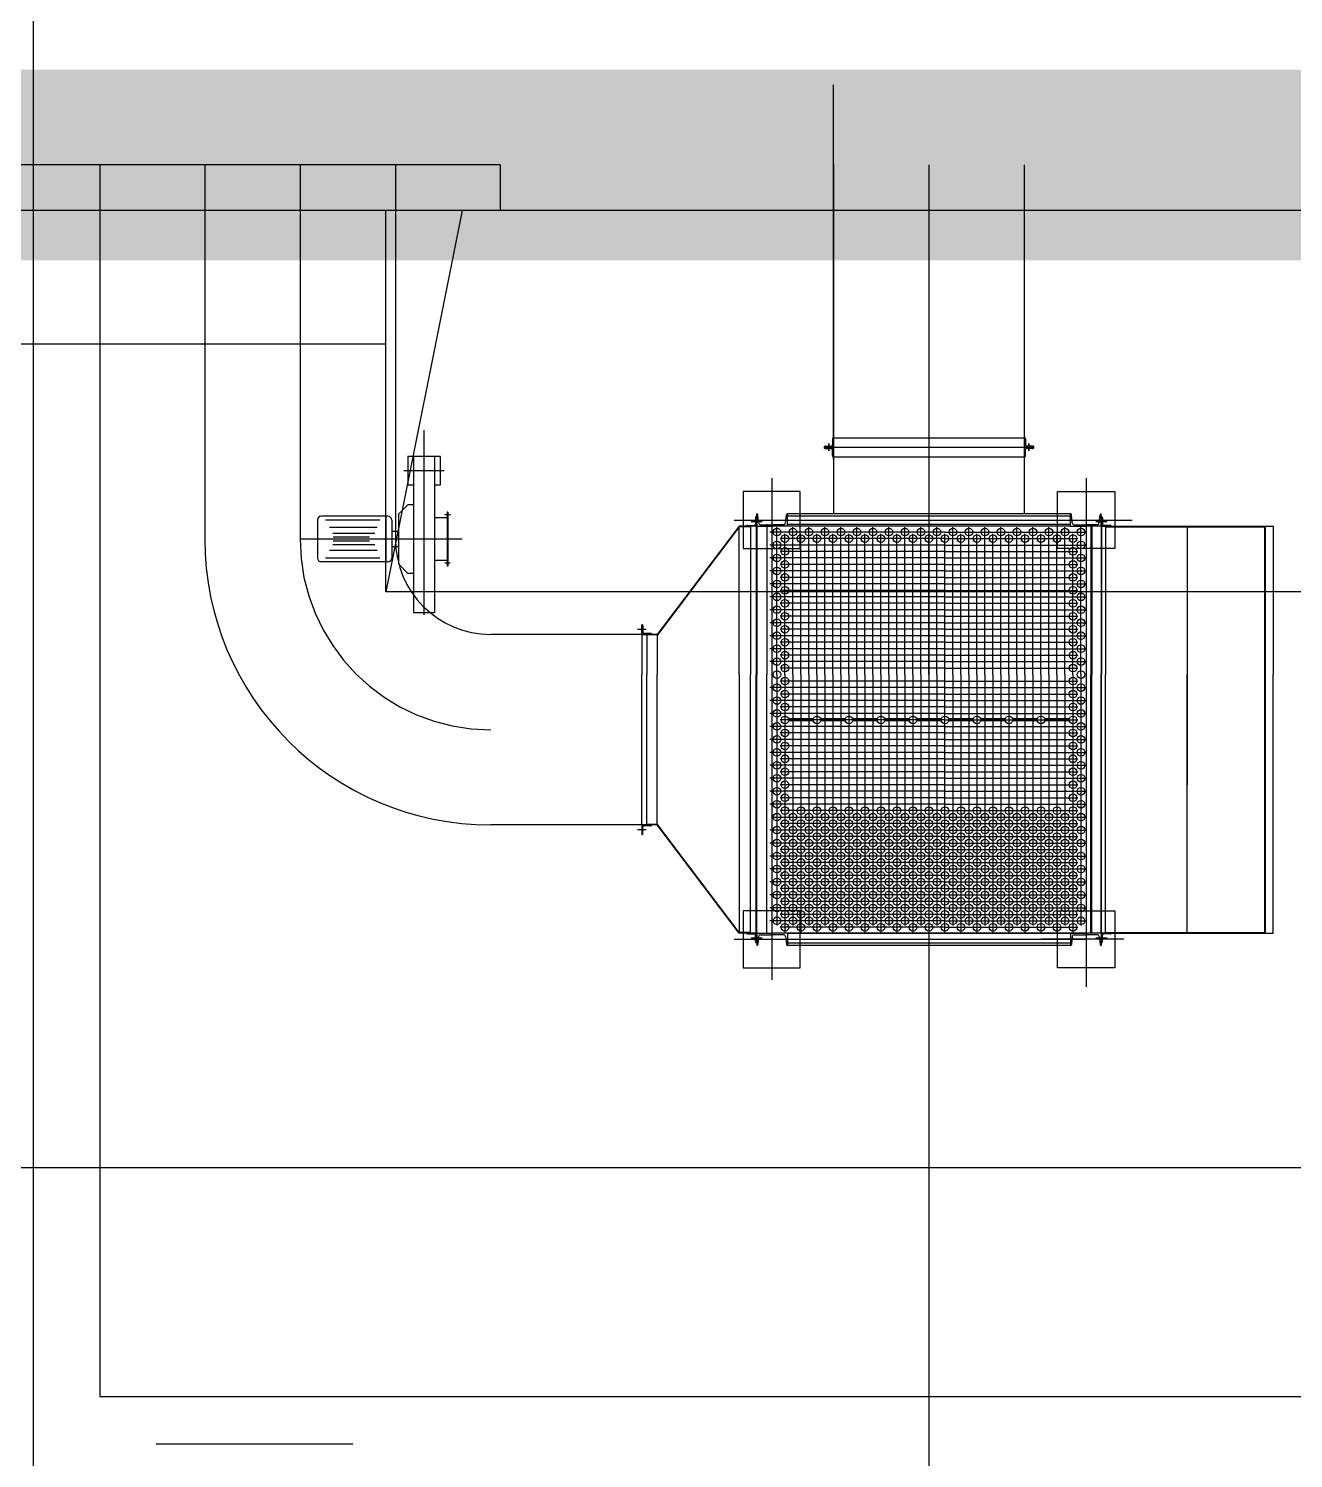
# Model space of a CAD drawing. Extents: x -170 to 1091, y -90 to 504.
# Drawn here: x 199.98 to 206.61, y 75.91 to 83.41 of the extents above; entities that cross this region are included whole.
import ezdxf

# ---------------------------------------------------------------- set-up
doc = ezdxf.new("R2010")
doc.units = 0
doc.header["$LTSCALE"] = 1000
for name, pattern in [('PF_CENTER', [400, 250, -50, 50, -50]), ('PF_DASHED', [150, 100, -50]), ('PF_DIVIDE', [250, 100, -50, 0, -50, 0, -50])]:
    doc.linetypes.add(name, pattern=pattern)
doc.layers.get('0').update_dxf_attribs({"linetype": 'CONTINUOUS'})
for name, color, linetype in [('01', 7, 'CONTINUOUS'), ('02', 1, 'CONTINUOUS'), ('04', 2, 'PF_DASHED'), ('05', 4, 'PF_CENTER'), ('07', 6, 'PF_DIVIDE'), ('TKX', 3, 'CONTINUOUS'), ('方格网', 6, 'CONTINUOUS')]:
    doc.layers.add(name, color=color, linetype=linetype)

msp = doc.modelspace()

# ---------------------------------------------------------------- linework, layer by layer
at = {"ltscale": 8}
for p, q in [((204.09264, 79.79135, 0), (203.96336, 79.79135, 0)), ((204.09264, 79.78135, 0), (203.96336, 79.78135, 0)), ((204.26064, 79.79135, 0), (204.13136, 79.79135, 0)), ((204.26064, 79.78135, 0), (204.13136, 79.78135, 0)), ((204.42864, 79.79135, 0), (204.29936, 79.79135, 0)), ((204.42864, 79.78135, 0), (204.29936, 79.78135, 0)), ((204.59664, 79.79135, 0), (204.46736, 79.79135, 0)), ((204.59664, 79.78135, 0), (204.46736, 79.78135, 0)), ((204.76464, 79.79135, 0), (204.63536, 79.79135, 0)), ((204.76464, 79.78135, 0), (204.63536, 79.78135, 0)), ((204.93264, 79.79135, 0), (204.80336, 79.79135, 0)), ((204.93264, 79.78135, 0), (204.80336, 79.78135, 0)), ((205.10064, 79.79135, 0), (204.97136, 79.79135, 0)), ((205.10064, 79.78135, 0), (204.97136, 79.78135, 0)), ((205.26864, 79.79135, 0), (205.13936, 79.79135, 0)), ((205.26864, 79.78135, 0), (205.13936, 79.78135, 0)), ((205.43664, 79.79135, 0), (205.30736, 79.79135, 0)), ((205.43664, 79.78135, 0), (205.30736, 79.78135, 0))]:
    msp.add_line(p, q, dxfattribs=at)
at = {"linetype": 'Continuous', "const_width": 1, "elevation": 0}
msp.add_lwpolyline([(165.7, 127.02385), (280.5, 127.02385), (280.5, 82.69885), (165.7, 82.69885)], close=True, dxfattribs=at)
at = {"layer": '01', "ltscale": 8}
for p, q in [((200.9, 82.69885, 0), (200.9, 80.73535, 0)), ((201.9, 82.69885, 0), (201.9, 80.73535, 0)), ((204.2, 82.69885, 0), (204.2, 80.86735, 0)), ((205.2, 82.69885, 0), (205.2, 80.86735, 0)), ((204.194, 81.26135, 0), (204.194, 81.22935, 0)), ((204.2, 81.26735, 0), (205.2023, 81.26735, 0)), ((205.206, 81.26135, 0), (205.206, 81.22935, 0)), ((204.2, 81.21735, 0), (204.15, 81.21735, 0)), ((204.2, 81.21735, 0), (204.15, 81.21735, 0)), ((204.15, 81.21735, 0), (205.25, 81.21735, 0)), ((204.156, 81.22335, 0), (204.188, 81.22335, 0)), ((204.156, 81.21135, 0), (204.188, 81.21135, 0)), ((204.194, 81.17335, 0), (204.194, 81.20535, 0)), ((205.2, 81.21735, 0), (205.25, 81.21735, 0)), ((205.2, 81.21735, 0), (205.25, 81.21735, 0)), ((205.206, 81.17335, 0), (205.206, 81.20535, 0)), ((205.244, 81.22335, 0), (205.212, 81.22335, 0)), ((205.244, 81.21135, 0), (205.212, 81.21135, 0)), ((201.9645, 81.16901, 0), (201.9645, 81.01769, 0)), ((202.1355, 81.16901, 0), (201.9645, 81.16901, 0)), ((201.9955, 81.16901, 0), (201.9955, 80.34816, 0)), ((202.1045, 81.16901, 0), (202.1045, 80.34816, 0)), ((202.1355, 81.16901, 0), (202.1355, 81.01769, 0)), ((204.2, 81.16735, 0), (205.2023, 81.16735, 0)), ((201.9955, 81.01769, 0), (201.9645, 81.01769, 0)), ((201.9955, 81.01769, 0), (201.9645, 81.01769, 0)), ((202.1355, 81.01769, 0), (202.1045, 81.01769, 0)), ((203.725, 80.98535, 0), (203.725, 80.68535, 0)), ((204.025, 80.98535, 0), (203.725, 80.98535, 0)), ((204.025, 80.68535, 0), (204.025, 80.98535, 0)), ((205.375, 80.98535, 0), (205.675, 80.98535, 0)), ((205.375, 80.68535, 0), (205.375, 80.98535, 0)), ((205.675, 80.98535, 0), (205.675, 80.68535, 0)), ((201.9155, 80.86535, 0), (201.9655, 80.91535, 0)), ((201.9955, 80.91535, 0), (201.9655, 80.91535, 0)), ((201.4905, 80.83535, 0), (201.4905, 80.63535, 0)), ((201.8605, 80.85535, 0), (201.5105, 80.85535, 0)), ((201.8505, 80.85535, 0), (201.8505, 80.61535, 0)), ((201.8805, 80.83535, 0), (201.8805, 80.63535, 0)), ((201.9155, 80.86535, 0), (201.9155, 80.60535, 0)), ((202.176, 80.84735, 0), (202.1045, 80.84735, 0)), ((202.176, 80.87735, 0), (202.172, 80.87735, 0)), ((202.172, 80.87735, 0), (202.172, 80.59335, 0)), ((202.176, 80.87735, 0), (202.176, 80.59335, 0)), ((203.749, 80.80735, 0), (203.7835, 80.80735, 0)), ((203.789, 80.84735, 0), (203.789, 80.81285, 0)), ((203.794, 80.80235, 0), (203.794, 80.85235, 0)), ((203.794, 80.81435, 0), (203.794, 80.02435, 0)), ((203.797, 80.80235, 0), (203.797, 80.86735, 0)), ((203.797, 80.81435, 0), (203.797, 80.02435, 0)), ((203.80625, 80.82007, 0), (203.80198, 80.86284, 0)), ((203.8162, 80.81106, 0), (203.877, 80.81106, 0)), ((203.85, 80.81435, 0), (203.85, 80.02435, 0)), ((203.9378, 80.81106, 0), (203.877, 80.81106, 0)), ((203.94775, 80.82007, 0), (203.95202, 80.86284, 0)), ((205.443, 80.86735, 0), (203.957, 80.86735, 0)), ((203.957, 80.80235, 0), (203.957, 80.86735, 0)), ((205.443, 80.85535, 0), (203.957, 80.85535, 0)), ((205.443, 80.81135, 0), (203.957, 80.81135, 0)), ((205.443, 80.80235, 0), (205.443, 80.86735, 0)), ((205.45225, 80.82007, 0), (205.44798, 80.86284, 0)), ((205.4622, 80.81106, 0), (205.523, 80.81106, 0)), ((205.5838, 80.81106, 0), (205.523, 80.81106, 0)), ((205.59375, 80.82007, 0), (205.59802, 80.86284, 0)), ((205.603, 80.80235, 0), (205.603, 80.86735, 0)), ((205.603, 80.81435, 0), (205.603, 80.02435, 0)), ((205.606, 80.80235, 0), (205.606, 80.85235, 0)), ((205.606, 80.81435, 0), (205.606, 80.02435, 0)), ((205.611, 80.84735, 0), (205.611, 80.81285, 0)), ((205.651, 80.80735, 0), (205.6165, 80.80735, 0)), ((201.9155, 80.77535, 0), (201.8805, 80.77535, 0)), ((203.704, 80.80235, 0), (203.274, 80.23535, 0)), ((203.70454, 80.79935, 0), (203.27468, 80.23235, 0)), ((203.744, 80.80235, 0), (203.704, 80.80235, 0)), ((203.70454, 80.02435, 0), (203.70454, 80.79935, 0)), ((203.764, 80.79935, 0), (203.70454, 80.79935, 0)), ((203.794, 80.80235, 0), (203.744, 80.80235, 0)), ((203.764, 80.80235, 0), (203.764, 80.02435, 0)), ((203.797, 80.80235, 0), (203.877, 80.80235, 0)), ((203.957, 80.80235, 0), (203.877, 80.80235, 0)), ((205.443, 80.80235, 0), (203.957, 80.80235, 0)), ((205.443, 80.80235, 0), (205.523, 80.80235, 0)), ((205.603, 80.80235, 0), (205.523, 80.80235, 0)), ((205.55, 80.80235, 0), (205.55, 80.02435, 0)), ((205.606, 80.80235, 0), (205.656, 80.80235, 0)), ((205.626, 80.80235, 0), (205.626, 80.02435, 0)), ((205.626, 80.79935, 0), (206.463, 80.79935, 0)), ((205.656, 80.80235, 0), (206.506, 80.80235, 0)), ((206.056, 80.79935, 0), (206.056, 79.44635, 0)), ((206.463, 78.66835, 0), (206.463, 80.80235, 0)), ((206.466, 78.66835, 0), (206.466, 80.80235, 0)), ((206.506, 80.80235, 0), (206.506, 80.02435, 0)), ((201.9155, 80.69535, 0), (201.8805, 80.69535, 0)), ((203.725, 80.68535, 0), (204.025, 80.68535, 0)), ((205.675, 80.68535, 0), (205.375, 80.68535, 0)), ((201.8605, 80.61535, 0), (201.5105, 80.61535, 0)), ((201.9155, 80.60535, 0), (201.9655, 80.55535, 0)), ((202.176, 80.62335, 0), (202.1045, 80.62335, 0)), ((202.176, 80.59335, 0), (202.172, 80.59335, 0)), ((201.9955, 80.55535, 0), (201.9655, 80.55535, 0)), ((202.1045, 80.34816, 0), (201.9955, 80.34816, 0)), ((203.194, 80.23535, 0), (203.194, 80.28535, 0)), ((203.199, 80.28035, 0), (203.199, 80.24585, 0)), ((203.274, 80.23535, 0), (202.39998, 80.23535, 0)), ((203.194, 80.23535, 0), (203.194, 80.02435, 0)), ((203.194, 80.23535, 0), (203.244, 80.23535, 0)), ((203.274, 80.23535, 0), (203.194, 80.23535, 0)), ((203.239, 80.24035, 0), (203.2045, 80.24035, 0)), ((203.219, 80.23535, 0), (203.219, 80.02435, 0)), ((203.27468, 80.23235, 0), (203.219, 80.23235, 0)), ((203.274, 80.23235, 0), (203.274, 80.02435, 0)), ((203.194, 79.23535, 0), (203.194, 80.02435, 0)), ((203.219, 79.23535, 0), (203.219, 80.02435, 0)), ((203.274, 79.23535, 0), (203.274, 80.02435, 0)), ((203.70454, 80.02435, 0), (203.70454, 78.67135, 0)), ((203.764, 78.66835, 0), (203.764, 80.02435, 0)), ((203.794, 78.66835, 0), (203.794, 80.02435, 0)), ((203.797, 78.66835, 0), (203.797, 80.02435, 0)), ((203.85, 78.66835, 0), (203.85, 80.02435, 0)), ((205.55, 78.66835, 0), (205.55, 80.02435, 0)), ((205.603, 78.66835, 0), (205.603, 80.02435, 0)), ((205.606, 78.66835, 0), (205.606, 80.02435, 0)), ((205.626, 78.66835, 0), (205.626, 80.02435, 0)), ((206.056, 78.67135, 0), (206.056, 80.02435, 0)), ((206.506, 78.66835, 0), (206.506, 80.02435, 0)), ((203.274, 79.23535, 0), (202.39998, 79.23535, 0)), ((203.274, 79.23535, 0), (203.194, 79.23535, 0)), ((203.194, 79.23535, 0), (203.244, 79.23535, 0)), ((203.194, 79.23535, 0), (203.194, 79.18535, 0)), ((203.239, 79.23035, 0), (203.2045, 79.23035, 0)), ((203.27468, 79.23835, 0), (203.219, 79.23835, 0)), ((203.704, 78.66835, 0), (203.274, 79.23535, 0)), ((203.70454, 78.67135, 0), (203.27468, 79.23835, 0)), ((203.199, 79.19035, 0), (203.199, 79.22485, 0)), ((204.025, 78.78535, 0), (203.725, 78.78535, 0)), ((203.725, 78.78535, 0), (203.725, 78.48535, 0)), ((204.025, 78.48535, 0), (204.025, 78.78535, 0)), ((205.375, 78.78535, 0), (205.675, 78.78535, 0)), ((205.375, 78.48535, 0), (205.375, 78.78535, 0)), ((205.675, 78.78535, 0), (205.675, 78.48535, 0)), ((203.744, 78.66835, 0), (203.704, 78.66835, 0)), ((203.764, 78.67135, 0), (203.70454, 78.67135, 0)), ((203.794, 78.66835, 0), (203.744, 78.66835, 0)), ((203.749, 78.66335, 0), (203.7835, 78.66335, 0)), ((203.789, 78.62335, 0), (203.789, 78.65785, 0)), ((203.794, 78.66835, 0), (203.794, 78.61835, 0)), ((203.797, 78.66835, 0), (203.877, 78.66835, 0)), ((203.797, 78.66835, 0), (203.797, 78.60335, 0)), ((203.80625, 78.65063, 0), (203.80198, 78.60785, 0)), ((203.8162, 78.65963, 0), (203.877, 78.65963, 0)), ((203.957, 78.66835, 0), (203.877, 78.66835, 0)), ((203.9378, 78.65963, 0), (203.877, 78.65963, 0)), ((203.94775, 78.65063, 0), (203.95202, 78.60785, 0)), ((205.905, 78.66835, 0), (203.957, 78.66835, 0)), ((203.957, 78.66835, 0), (203.957, 78.60335, 0)), ((205.443, 78.66535, 0), (203.957, 78.66535, 0)), ((205.443, 78.66835, 0), (205.523, 78.66835, 0)), ((205.443, 78.66835, 0), (205.443, 78.60335, 0)), ((205.45225, 78.65063, 0), (205.44798, 78.60785, 0)), ((205.4622, 78.65963, 0), (205.523, 78.65963, 0)), ((205.603, 78.66835, 0), (205.523, 78.66835, 0)), ((205.5838, 78.65963, 0), (205.523, 78.65963, 0)), ((205.59375, 78.65063, 0), (205.59802, 78.60785, 0)), ((205.603, 78.66835, 0), (205.603, 78.60335, 0)), ((205.606, 78.66835, 0), (205.656, 78.66835, 0)), ((205.606, 78.66835, 0), (205.606, 78.61835, 0)), ((205.611, 78.62335, 0), (205.611, 78.65785, 0)), ((205.651, 78.66335, 0), (205.6165, 78.66335, 0)), ((205.626, 78.67135, 0), (206.463, 78.67135, 0)), ((205.656, 78.66835, 0), (206.506, 78.66835, 0)), ((205.443, 78.61535, 0), (203.957, 78.61535, 0)), ((205.443, 78.60335, 0), (203.957, 78.60335, 0)), ((203.725, 78.48535, 0), (204.025, 78.48535, 0)), ((205.675, 78.48535, 0), (205.375, 78.48535, 0))]:
    msp.add_line(p, q, dxfattribs=at)
at = {"layer": '01', "color": 3, "ltscale": 8}
msp.add_line((200.64523, 75.98765, 0), (201.67716, 75.98765, 0), dxfattribs=at)
at = {"layer": '01', "ltscale": 8}
for centre in [(203.902, 80.77235, 0), (203.944, 80.73835, 0), (203.986, 80.77235, 0), (204.028, 80.73835, 0), (204.07, 80.77235, 0), (204.112, 80.73835, 0), (204.154, 80.77235, 0), (204.196, 80.73835, 0), (204.238, 80.77235, 0), (204.28, 80.73835, 0), (204.322, 80.77235, 0), (204.364, 80.73835, 0), (204.406, 80.77235, 0), (204.448, 80.73835, 0), (204.49, 80.77235, 0), (204.532, 80.73835, 0), (204.574, 80.77235, 0), (204.616, 80.73835, 0), (204.658, 80.77235, 0), (204.7, 80.73835, 0), (204.742, 80.77235, 0), (204.784, 80.73835, 0), (204.826, 80.77235, 0), (204.868, 80.73835, 0), (204.91, 80.77235, 0), (204.952, 80.73835, 0), (204.994, 80.77235, 0), (205.036, 80.73835, 0), (205.078, 80.77235, 0), (205.12, 80.73835, 0), (205.162, 80.77235, 0), (205.204, 80.73835, 0), (205.246, 80.77235, 0), (205.288, 80.73835, 0), (205.33, 80.77235, 0), (205.372, 80.73835, 0), (205.414, 80.77235, 0), (205.456, 80.73835, 0), (205.498, 80.77235, 0), (203.902, 80.70435, 0), (203.902, 80.63635, 0), (203.944, 80.67035, 0), (205.456, 80.67035, 0), (205.498, 80.70435, 0), (205.498, 80.63635, 0), (203.902, 80.56835, 0), (203.944, 80.60235, 0), (205.456, 80.60235, 0), (205.498, 80.56835, 0), (203.902, 80.50035, 0), (203.944, 80.53435, 0), (205.456, 80.53435, 0), (205.498, 80.50035, 0), (203.902, 80.43235, 0), (203.944, 80.46635, 0), (205.456, 80.46635, 0), (205.498, 80.43235, 0), (203.902, 80.36435, 0), (203.944, 80.39835, 0), (205.456, 80.39835, 0), (205.498, 80.36435, 0), (203.902, 80.29635, 0), (203.944, 80.33035, 0), (203.944, 80.26235, 0), (205.456, 80.33035, 0), (205.456, 80.26235, 0), (205.498, 80.29635, 0), (203.902, 80.22835, 0), (203.944, 80.19435, 0), (205.456, 80.19435, 0), (205.498, 80.22835, 0), (203.902, 80.16035, 0), (203.944, 80.12635, 0), (205.456, 80.12635, 0), (205.498, 80.16035, 0), (203.902, 80.09235, 0), (203.944, 80.05835, 0), (205.456, 80.05835, 0), (205.498, 80.09235, 0), (203.902, 80.02435, 0), (203.944, 79.99035, 0), (205.456, 79.99035, 0), (205.498, 80.02435, 0), (203.902, 79.95635, 0), (203.902, 79.88835, 0), (203.944, 79.92235, 0), (205.456, 79.92235, 0), (205.498, 79.95635, 0), (205.498, 79.88835, 0), (203.902, 79.82035, 0), (203.944, 79.85435, 0), (205.456, 79.85435, 0), (205.498, 79.82035, 0), (203.902, 79.75235, 0), (203.944, 79.78635, 0), (204.112, 79.78635, 0), (204.28, 79.78635, 0), (204.448, 79.78635, 0), (204.616, 79.78635, 0), (204.784, 79.78635, 0), (204.952, 79.78635, 0), (205.12, 79.78635, 0), (205.288, 79.78635, 0), (205.456, 79.78635, 0), (205.498, 79.75235, 0), (203.902, 79.68435, 0), (203.944, 79.71835, 0), (205.456, 79.71835, 0), (205.498, 79.68435, 0), (203.902, 79.61635, 0), (203.944, 79.65035, 0), (203.944, 79.58235, 0), (205.456, 79.65035, 0), (205.456, 79.58235, 0), (205.498, 79.61635, 0), (203.902, 79.54835, 0), (203.944, 79.51435, 0), (205.456, 79.51435, 0), (205.498, 79.54835, 0), (203.902, 79.48035, 0), (203.944, 79.44635, 0), (205.456, 79.44635, 0), (205.498, 79.48035, 0), (203.902, 79.41235, 0), (203.944, 79.37835, 0), (205.456, 79.37835, 0), (205.498, 79.41235, 0), (203.902, 79.34435, 0), (203.944, 79.31035, 0), (204.028, 79.31035, 0), (204.112, 79.31035, 0), (204.196, 79.31035, 0), (204.28, 79.31035, 0), (204.364, 79.31035, 0), (204.448, 79.31035, 0), (204.532, 79.31035, 0), (204.616, 79.31035, 0), (204.7, 79.31035, 0), (204.784, 79.31035, 0), (204.868, 79.31035, 0), (204.952, 79.31035, 0), (205.036, 79.31035, 0), (205.12, 79.31035, 0), (205.204, 79.31035, 0), (205.288, 79.31035, 0), (205.372, 79.31035, 0), (205.456, 79.31035, 0), (205.498, 79.34435, 0), (203.902, 79.27635, 0), (203.902, 79.20835, 0), (203.944, 79.24235, 0), (203.986, 79.27635, 0), (203.986, 79.20835, 0), (204.028, 79.24235, 0), (204.07, 79.27635, 0), (204.07, 79.20835, 0), (204.112, 79.24235, 0), (204.154, 79.27635, 0), (204.154, 79.20835, 0), (204.196, 79.24235, 0), (204.238, 79.27635, 0), (204.238, 79.20835, 0), (204.28, 79.24235, 0), (204.322, 79.27635, 0), (204.322, 79.20835, 0), (204.364, 79.24235, 0), (204.406, 79.27635, 0), (204.406, 79.20835, 0), (204.448, 79.24235, 0), (204.49, 79.27635, 0), (204.49, 79.20835, 0), (204.532, 79.24235, 0), (204.574, 79.27635, 0), (204.574, 79.20835, 0), (204.616, 79.24235, 0), (204.658, 79.27635, 0), (204.658, 79.20835, 0), (204.7, 79.24235, 0), (204.742, 79.27635, 0), (204.742, 79.20835, 0), (204.784, 79.24235, 0), (204.826, 79.27635, 0), (204.826, 79.20835, 0), (204.868, 79.24235, 0), (204.91, 79.27635, 0), (204.91, 79.20835, 0), (204.952, 79.24235, 0), (204.994, 79.27635, 0), (204.994, 79.20835, 0), (205.036, 79.24235, 0), (205.078, 79.27635, 0), (205.078, 79.20835, 0), (205.12, 79.24235, 0), (205.162, 79.27635, 0), (205.162, 79.20835, 0), (205.204, 79.24235, 0), (205.246, 79.27635, 0), (205.246, 79.20835, 0), (205.288, 79.24235, 0), (205.33, 79.27635, 0), (205.33, 79.20835, 0), (205.372, 79.24235, 0), (205.414, 79.27635, 0), (205.414, 79.20835, 0), (205.456, 79.24235, 0), (205.498, 79.27635, 0), (205.498, 79.20835, 0), (203.902, 79.14035, 0), (203.944, 79.17435, 0), (203.986, 79.14035, 0), (204.028, 79.17435, 0), (204.07, 79.14035, 0), (204.112, 79.17435, 0), (204.154, 79.14035, 0), (204.196, 79.17435, 0), (204.238, 79.14035, 0), (204.28, 79.17435, 0), (204.322, 79.14035, 0), (204.364, 79.17435, 0), (204.406, 79.14035, 0), (204.448, 79.17435, 0), (204.49, 79.14035, 0), (204.532, 79.17435, 0), (204.574, 79.14035, 0), (204.616, 79.17435, 0), (204.658, 79.14035, 0), (204.7, 79.17435, 0), (204.742, 79.14035, 0), (204.784, 79.17435, 0), (204.826, 79.14035, 0), (204.868, 79.17435, 0), (204.91, 79.14035, 0), (204.952, 79.17435, 0), (204.994, 79.14035, 0), (205.036, 79.17435, 0), (205.078, 79.14035, 0), (205.12, 79.17435, 0), (205.162, 79.14035, 0), (205.204, 79.17435, 0), (205.246, 79.14035, 0), (205.288, 79.17435, 0), (205.33, 79.14035, 0), (205.372, 79.17435, 0), (205.414, 79.14035, 0), (205.456, 79.17435, 0), (205.498, 79.14035, 0), (203.902, 79.07235, 0), (203.944, 79.10635, 0), (203.986, 79.07235, 0), (204.028, 79.10635, 0), (204.07, 79.07235, 0), (204.112, 79.10635, 0), (204.154, 79.07235, 0), (204.196, 79.10635, 0), (204.238, 79.07235, 0), (204.28, 79.10635, 0), (204.322, 79.07235, 0), (204.364, 79.10635, 0), (204.406, 79.07235, 0), (204.448, 79.10635, 0), (204.49, 79.07235, 0), (204.532, 79.10635, 0), (204.574, 79.07235, 0), (204.616, 79.10635, 0), (204.658, 79.07235, 0), (204.7, 79.10635, 0), (204.742, 79.07235, 0), (204.784, 79.10635, 0), (204.826, 79.07235, 0), (204.868, 79.10635, 0), (204.91, 79.07235, 0), (204.952, 79.10635, 0), (204.994, 79.07235, 0), (205.036, 79.10635, 0), (205.078, 79.07235, 0), (205.12, 79.10635, 0), (205.162, 79.07235, 0), (205.204, 79.10635, 0), (205.246, 79.07235, 0), (205.288, 79.10635, 0), (205.33, 79.07235, 0), (205.372, 79.10635, 0), (205.414, 79.07235, 0), (205.456, 79.10635, 0), (205.498, 79.07235, 0), (203.902, 79.00435, 0), (203.944, 79.03835, 0), (203.986, 79.00435, 0), (204.028, 79.03835, 0), (204.07, 79.00435, 0), (204.112, 79.03835, 0), (204.154, 79.00435, 0), (204.196, 79.03835, 0), (204.238, 79.00435, 0), (204.28, 79.03835, 0), (204.322, 79.00435, 0), (204.364, 79.03835, 0), (204.406, 79.00435, 0), (204.448, 79.03835, 0), (204.49, 79.00435, 0), (204.532, 79.03835, 0), (204.574, 79.00435, 0), (204.616, 79.03835, 0), (204.658, 79.00435, 0), (204.7, 79.03835, 0), (204.742, 79.00435, 0), (204.784, 79.03835, 0), (204.826, 79.00435, 0), (204.868, 79.03835, 0), (204.91, 79.00435, 0), (204.952, 79.03835, 0), (204.994, 79.00435, 0), (205.036, 79.03835, 0), (205.078, 79.00435, 0), (205.12, 79.03835, 0), (205.162, 79.00435, 0), (205.204, 79.03835, 0), (205.246, 79.00435, 0), (205.288, 79.03835, 0), (205.33, 79.00435, 0), (205.372, 79.03835, 0), (205.414, 79.00435, 0), (205.456, 79.03835, 0), (205.498, 79.00435, 0), (203.902, 78.93635, 0), (203.944, 78.97035, 0), (203.986, 78.93635, 0), (204.028, 78.97035, 0), (204.07, 78.93635, 0), (204.112, 78.97035, 0), (204.154, 78.93635, 0), (204.196, 78.97035, 0), (204.238, 78.93635, 0), (204.28, 78.97035, 0), (204.322, 78.93635, 0), (204.364, 78.97035, 0), (204.406, 78.93635, 0), (204.448, 78.97035, 0), (204.49, 78.93635, 0), (204.532, 78.97035, 0), (204.574, 78.93635, 0), (204.616, 78.97035, 0), (204.658, 78.93635, 0), (204.7, 78.97035, 0), (204.742, 78.93635, 0), (204.784, 78.97035, 0), (204.826, 78.93635, 0), (204.868, 78.97035, 0), (204.91, 78.93635, 0), (204.952, 78.97035, 0), (204.994, 78.93635, 0), (205.036, 78.97035, 0), (205.078, 78.93635, 0), (205.12, 78.97035, 0), (205.162, 78.93635, 0), (205.204, 78.97035, 0), (205.246, 78.93635, 0), (205.288, 78.97035, 0), (205.33, 78.93635, 0), (205.372, 78.97035, 0), (205.414, 78.93635, 0), (205.456, 78.97035, 0), (205.498, 78.93635, 0), (203.902, 78.86835, 0), (203.944, 78.90235, 0), (203.944, 78.83435, 0), (203.986, 78.86835, 0), (204.028, 78.90235, 0), (204.028, 78.83435, 0), (204.07, 78.86835, 0), (204.112, 78.90235, 0), (204.112, 78.83435, 0), (204.154, 78.86835, 0), (204.196, 78.90235, 0), (204.196, 78.83435, 0), (204.238, 78.86835, 0), (204.28, 78.90235, 0), (204.28, 78.83435, 0), (204.322, 78.86835, 0), (204.364, 78.90235, 0), (204.364, 78.83435, 0), (204.406, 78.86835, 0), (204.448, 78.90235, 0), (204.448, 78.83435, 0), (204.49, 78.86835, 0), (204.532, 78.90235, 0), (204.532, 78.83435, 0), (204.574, 78.86835, 0), (204.616, 78.90235, 0), (204.616, 78.83435, 0), (204.658, 78.86835, 0), (204.7, 78.90235, 0), (204.7, 78.83435, 0), (204.742, 78.86835, 0), (204.784, 78.90235, 0), (204.784, 78.83435, 0), (204.826, 78.86835, 0), (204.868, 78.90235, 0), (204.868, 78.83435, 0), (204.91, 78.86835, 0), (204.952, 78.90235, 0), (204.952, 78.83435, 0), (204.994, 78.86835, 0), (205.036, 78.90235, 0), (205.036, 78.83435, 0), (205.078, 78.86835, 0), (205.12, 78.90235, 0), (205.12, 78.83435, 0), (205.162, 78.86835, 0), (205.204, 78.90235, 0), (205.204, 78.83435, 0), (205.246, 78.86835, 0), (205.288, 78.90235, 0), (205.288, 78.83435, 0), (205.33, 78.86835, 0), (205.372, 78.90235, 0), (205.372, 78.83435, 0), (205.414, 78.86835, 0), (205.456, 78.90235, 0), (205.456, 78.83435, 0), (205.498, 78.86835, 0), (203.902, 78.80035, 0), (203.944, 78.76635, 0), (203.986, 78.80035, 0), (204.028, 78.76635, 0), (204.07, 78.80035, 0), (204.112, 78.76635, 0), (204.154, 78.80035, 0), (204.196, 78.76635, 0), (204.238, 78.80035, 0), (204.28, 78.76635, 0), (204.322, 78.80035, 0), (204.364, 78.76635, 0), (204.406, 78.80035, 0), (204.448, 78.76635, 0), (204.49, 78.80035, 0), (204.532, 78.76635, 0), (204.574, 78.80035, 0), (204.616, 78.76635, 0), (204.658, 78.80035, 0), (204.7, 78.76635, 0), (204.742, 78.80035, 0), (204.784, 78.76635, 0), (204.826, 78.80035, 0), (204.868, 78.76635, 0), (204.91, 78.80035, 0), (204.952, 78.76635, 0), (204.994, 78.80035, 0), (205.036, 78.76635, 0), (205.078, 78.80035, 0), (205.12, 78.76635, 0), (205.162, 78.80035, 0), (205.204, 78.76635, 0), (205.246, 78.80035, 0), (205.288, 78.76635, 0), (205.33, 78.80035, 0), (205.372, 78.76635, 0), (205.414, 78.80035, 0), (205.456, 78.76635, 0), (205.498, 78.80035, 0), (203.902, 78.73235, 0), (203.944, 78.69835, 0), (203.986, 78.73235, 0), (204.028, 78.69835, 0), (204.07, 78.73235, 0), (204.112, 78.69835, 0), (204.154, 78.73235, 0), (204.196, 78.69835, 0), (204.238, 78.73235, 0), (204.28, 78.69835, 0), (204.322, 78.73235, 0), (204.364, 78.69835, 0), (204.406, 78.73235, 0), (204.448, 78.69835, 0), (204.49, 78.73235, 0), (204.532, 78.69835, 0), (204.574, 78.73235, 0), (204.616, 78.69835, 0), (204.658, 78.73235, 0), (204.7, 78.69835, 0), (204.742, 78.73235, 0), (204.784, 78.69835, 0), (204.826, 78.73235, 0), (204.868, 78.69835, 0), (204.91, 78.73235, 0), (204.952, 78.69835, 0), (204.994, 78.73235, 0), (205.036, 78.69835, 0), (205.078, 78.73235, 0), (205.12, 78.69835, 0), (205.162, 78.73235, 0), (205.204, 78.69835, 0), (205.246, 78.73235, 0), (205.288, 78.69835, 0), (205.33, 78.73235, 0), (205.372, 78.69835, 0), (205.414, 78.73235, 0), (205.456, 78.69835, 0), (205.498, 78.73235, 0)]:
    msp.add_circle(centre, 0.02, dxfattribs=at)
for centre, radius, start, end in [((204.19885, 81.26249, 0), 0.00499, 76.689926, 193.310077), ((205.20115, 81.26249, 0), 0.00499, 346.689923, 103.310074), ((204.15485, 81.21849, 0), 0.00499, 76.689926, 193.310077), ((204.15485, 81.2162, 0), 0.00499, 166.689923, 283.310074), ((204.188, 81.22935, 0), 0.006, 270, 0), ((204.188, 81.20535, 0), 0.006, 0, 90), ((205.212, 81.22935, 0), 0.006, 180, 270), ((205.212, 81.20535, 0), 0.006, 90, 180), ((205.24515, 81.21849, 0), 0.00499, 346.689923, 103.310074), ((205.24515, 81.2162, 0), 0.00499, 256.689926, 13.310077), ((204.19885, 81.1722, 0), 0.00499, 166.689923, 283.310074), ((205.20115, 81.1722, 0), 0.00499, 256.689926, 13.310077), ((201.5105, 80.83535, 0), 0.02, 90, 180), ((201.8605, 80.83535, 0), 0.02, 0, 90), ((203.74804, 80.8033, 0), 0.00416, 76.689926, 193.310077), ((203.7835, 80.81285, 0), 0.0055, 270, 0), ((203.79304, 80.8483, 0), 0.00416, 76.689926, 193.310077), ((203.797, 80.86235, 0), 0.005, 5.71, 90), ((203.8162, 80.82106, 0), 0.01, 185.71, 270), ((203.9378, 80.82106, 0), 0.01, 270, 354.29), ((203.957, 80.86235, 0), 0.005, 90, 174.29), ((205.443, 80.86235, 0), 0.005, 5.71, 90), ((205.4622, 80.82106, 0), 0.01, 185.71, 270), ((205.5838, 80.82106, 0), 0.01, 270, 354.29), ((205.603, 80.86235, 0), 0.005, 90, 174.29), ((205.60696, 80.8483, 0), 0.00416, 346.689923, 103.310074), ((205.6165, 80.81285, 0), 0.0055, 180, 270), ((205.65196, 80.8033, 0), 0.00416, 346.689923, 103.310074), ((202.4, 80.73535, 0), 1.5, 180, 270), ((202.4, 80.73535, 0), 0.5, 180, 270), ((201.5105, 80.63535, 0), 0.02, 180, 270), ((201.8605, 80.63535, 0), 0.02, 270, 0), ((203.19496, 80.2813, 0), 0.00416, 346.689923, 103.310074), ((203.2045, 80.24585, 0), 0.0055, 180, 270), ((203.23996, 80.2363, 0), 0.00416, 346.689923, 103.310074), ((203.2045, 79.22485, 0), 0.0055, 90, 180), ((203.23996, 79.23439, 0), 0.00416, 256.689926, 13.310077), ((203.19496, 79.18939, 0), 0.00416, 256.689926, 13.310077), ((203.74804, 78.66739, 0), 0.00416, 166.689923, 283.310074), ((203.7835, 78.65785, 0), 0.0055, 0, 90), ((203.8162, 78.64963, 0), 0.01, 90, 174.29), ((203.9378, 78.64963, 0), 0.01, 5.71, 90), ((205.4622, 78.64963, 0), 0.01, 90, 174.29), ((205.5838, 78.64963, 0), 0.01, 5.71, 90), ((205.6165, 78.65785, 0), 0.0055, 90, 180), ((205.65196, 78.66739, 0), 0.00416, 256.689926, 13.310077), ((203.79304, 78.62239, 0), 0.00416, 166.689923, 283.310074), ((203.797, 78.60835, 0), 0.005, 270, 354.29), ((203.957, 78.60835, 0), 0.005, 185.71, 270), ((205.443, 78.60835, 0), 0.005, 270, 354.29), ((205.603, 78.60835, 0), 0.005, 185.71, 270), ((205.60696, 78.62239, 0), 0.00416, 256.689926, 13.310077)]:
    msp.add_arc(centre, radius, start, end, dxfattribs=at)
for p in [(204.2, 81.21735, 0), (204.2, 81.21735, 0), (205.2, 81.21735, 0), (205.2, 81.21735, 0), (203.794, 80.80235, 0), (205.606, 80.80235, 0), (203.194, 80.23535, 0), (203.194, 79.23535, 0), (203.794, 78.66835, 0), (205.606, 78.66835, 0)]:
    msp.add_point(p, dxfattribs=at)
at = {"layer": '02', "ltscale": 8}
for p, q in [((204.2, 81.15535, 0), (204.2, 83.11885)), ((200.35, 76.23535), (200.35, 82.69885, 0)), ((201.81757, 80.83535, 0), (201.53383, 80.83535, 0)), ((201.80448, 80.79535, 0), (201.55457, 80.79535, 0)), ((201.79236, 80.76535, 0), (201.57235, 80.76535, 0)), ((201.76443, 80.74535, 0), (201.57323, 80.74535, 0)), ((201.80448, 80.67535, 0), (201.55457, 80.67535, 0)), ((201.79236, 80.70535, 0), (201.57235, 80.70535, 0)), ((201.76443, 80.72535, 0), (201.57323, 80.72535, 0)), ((201.81757, 80.63535, 0), (201.53383, 80.63535, 0)), ((210.45, 76.23535, 0), (200.35, 76.23535, 0))]:
    msp.add_line(p, q, dxfattribs=at)
at = {"layer": '04', "ltscale": 8}
for p in [(205.55568, 80.81435, 0), (205.55568, 78.66835, 0)]:
    msp.add_line(p, (205.55568, 80.02435, 0), dxfattribs=at)
at = {"layer": '05', "ltscale": 8}
for p, q in [((201.4, 82.69885), (201.4, 80.73535)), ((204.7, 82.69885, 0), (204.7, 75.22074, 0)), ((202.05, 81.30705, 0), (202.05, 80.3372, 0)), ((202.05, 81.18655, 0), (202.05, 81.00014, 0)), ((204.175, 81.23691, 0), (204.175, 81.20034, 0)), ((204.175, 81.19778, 0), (204.175, 81.23436, 0)), ((205.225, 81.23691, 0), (205.225, 81.20034, 0)), ((205.225, 81.19778, 0), (205.225, 81.23436, 0)), ((202.15525, 81.09335, 0), (201.94475, 81.09335, 0)), ((203.875, 81.05529, 0), (203.875, 80.62285, 0)), ((205.525, 81.05529, 0), (205.525, 80.62285, 0)), ((204.7, 80.93535, 0), (204.7, 78.32285, 0)), ((202.18924, 80.86235, 0), (202.15981, 80.86235, 0)), ((203.67718, 80.83535, 0), (205.76624, 80.83535, 0)), ((203.76675, 80.82735, 0), (203.82561, 80.82735, 0)), ((205.525, 80.83535, 0), (205.525, 78.38615, 0)), ((205.57575, 80.82735, 0), (205.63461, 80.82735, 0)), ((202.25021, 80.73535, 0), (201.40199, 80.73535, 0)), ((204.784, 80.77235, 0), (203.86507, 80.77235, 0)), ((203.902, 80.02435, 0), (203.902, 80.79735, 0)), ((204.784, 80.73835, 0), (203.92009, 80.73835, 0)), ((203.944, 80.02435, 0), (203.944, 80.76335, 0)), ((203.986, 80.02435, 0), (203.986, 80.79735, 0)), ((204.028, 80.02435, 0), (204.028, 80.76335, 0)), ((204.07, 80.02435, 0), (204.07, 80.79735, 0)), ((204.112, 80.02435, 0), (204.112, 80.76335, 0)), ((204.154, 80.02435, 0), (204.154, 80.79735, 0)), ((204.196, 80.02435, 0), (204.196, 80.76335, 0)), ((204.238, 80.02435, 0), (204.238, 80.79735, 0)), ((204.28, 80.02435, 0), (204.28, 80.76335, 0)), ((204.322, 80.02435, 0), (204.322, 80.79735, 0)), ((204.364, 80.02435, 0), (204.364, 80.76335, 0)), ((204.406, 80.02435, 0), (204.406, 80.79735, 0)), ((204.448, 80.02435, 0), (204.448, 80.76335, 0)), ((204.49, 80.02435, 0), (204.49, 80.79735, 0)), ((204.532, 80.02435, 0), (204.532, 80.76335, 0)), ((204.574, 80.02435, 0), (204.574, 80.79735, 0)), ((204.616, 80.02435, 0), (204.616, 80.76335, 0)), ((204.658, 80.02435, 0), (204.658, 80.79735, 0)), ((204.7, 80.02435, 0), (204.7, 80.76335, 0)), ((204.742, 80.02435, 0), (204.742, 80.79735, 0)), ((204.784, 80.77235, 0), (205.523, 80.77235, 0)), ((204.784, 78.67335, 0), (204.784, 80.76335, 0)), ((204.784, 80.73835, 0), (205.481, 80.73835, 0)), ((204.826, 80.02435, 0), (204.826, 80.79735, 0)), ((204.868, 80.02435, 0), (204.868, 80.76335, 0)), ((204.91, 80.02435, 0), (204.91, 80.79735, 0)), ((204.952, 80.02435, 0), (204.952, 80.76335, 0)), ((204.994, 80.02435, 0), (204.994, 80.79735, 0)), ((205.036, 80.02435, 0), (205.036, 80.76335, 0)), ((205.078, 80.02435, 0), (205.078, 80.79735, 0)), ((205.12, 80.02435, 0), (205.12, 80.76335, 0)), ((205.162, 80.02435, 0), (205.162, 80.79735, 0)), ((205.204, 80.02435, 0), (205.204, 80.76335, 0)), ((205.246, 80.02435, 0), (205.246, 80.79735, 0)), ((205.288, 80.02435, 0), (205.288, 80.76335, 0)), ((205.33, 80.02435, 0), (205.33, 80.79735, 0)), ((205.372, 80.02435, 0), (205.372, 80.76335, 0)), ((205.414, 80.02435, 0), (205.414, 80.79735, 0)), ((205.456, 80.02435, 0), (205.456, 80.76335, 0)), ((205.498, 80.02435, 0), (205.498, 80.79735, 0)), ((204.784, 80.70435, 0), (203.86507, 80.70435, 0)), ((204.784, 80.67035, 0), (203.92009, 80.67035, 0)), ((204.784, 80.70435, 0), (205.523, 80.70435, 0)), ((204.784, 80.67035, 0), (205.481, 80.67035, 0)), ((202.18823, 80.60835, 0), (202.15947, 80.60835, 0)), ((204.784, 80.63635, 0), (203.86507, 80.63635, 0)), ((203.875, 80.62285, 0), (203.875, 78.42285, 0)), ((204.784, 80.60235, 0), (203.92009, 80.60235, 0)), ((204.784, 80.63635, 0), (205.523, 80.63635, 0)), ((204.784, 80.60235, 0), (205.481, 80.60235, 0)), ((204.784, 80.56835, 0), (203.86507, 80.56835, 0)), ((204.784, 80.53435, 0), (203.92009, 80.53435, 0)), ((204.784, 80.56835, 0), (205.523, 80.56835, 0)), ((204.784, 80.53435, 0), (205.481, 80.53435, 0)), ((204.784, 80.50035, 0), (203.86507, 80.50035, 0)), ((204.784, 80.43235, 0), (203.86507, 80.43235, 0)), ((204.784, 80.46635, 0), (203.92009, 80.46635, 0)), ((204.784, 80.50035, 0), (205.523, 80.50035, 0)), ((204.784, 80.46635, 0), (205.481, 80.46635, 0)), ((204.784, 80.43235, 0), (205.523, 80.43235, 0)), ((204.784, 80.36435, 0), (203.86507, 80.36435, 0)), ((204.784, 80.39835, 0), (203.92009, 80.39835, 0)), ((204.784, 80.39835, 0), (205.481, 80.39835, 0)), ((204.784, 80.36435, 0), (205.523, 80.36435, 0)), ((204.784, 80.29635, 0), (203.86507, 80.29635, 0)), ((204.784, 80.33035, 0), (203.92009, 80.33035, 0)), ((204.784, 80.33035, 0), (205.481, 80.33035, 0)), ((204.784, 80.29635, 0), (205.523, 80.29635, 0)), ((203.21681, 80.26035, 0), (203.17119, 80.26035, 0)), ((204.784, 80.22835, 0), (203.86507, 80.22835, 0)), ((204.784, 80.26235, 0), (203.92009, 80.26235, 0)), ((204.784, 80.26235, 0), (205.481, 80.26235, 0)), ((204.784, 80.22835, 0), (205.523, 80.22835, 0)), ((204.784, 80.16035, 0), (203.86507, 80.16035, 0)), ((204.784, 80.19435, 0), (203.92009, 80.19435, 0)), ((204.784, 80.19435, 0), (205.481, 80.19435, 0)), ((204.784, 80.16035, 0), (205.523, 80.16035, 0)), ((204.784, 80.09235, 0), (203.86507, 80.09235, 0)), ((204.784, 80.12635, 0), (203.92009, 80.12635, 0)), ((204.784, 80.05835, 0), (203.92009, 80.05835, 0)), ((204.784, 80.12635, 0), (205.481, 80.12635, 0)), ((204.784, 80.09235, 0), (205.523, 80.09235, 0)), ((204.784, 80.05835, 0), (205.481, 80.05835, 0)), ((203.902, 80.02435, 0), (203.902, 78.70735, 0)), ((204.784, 79.99035, 0), (203.92009, 79.99035, 0)), ((203.944, 80.02435, 0), (203.944, 78.67335, 0)), ((203.986, 80.02435, 0), (203.986, 78.70735, 0)), ((204.028, 80.02435, 0), (204.028, 78.67335, 0)), ((204.07, 80.02435, 0), (204.07, 78.70735, 0)), ((204.112, 80.02435, 0), (204.112, 78.67335, 0)), ((204.154, 80.02435, 0), (204.154, 78.70735, 0)), ((204.196, 80.02435, 0), (204.196, 78.67335, 0)), ((204.238, 80.02435, 0), (204.238, 78.70735, 0)), ((204.28, 80.02435, 0), (204.28, 78.67335, 0)), ((204.322, 80.02435, 0), (204.322, 78.70735, 0)), ((204.364, 80.02435, 0), (204.364, 78.67335, 0)), ((204.406, 80.02435, 0), (204.406, 78.70735, 0)), ((204.448, 80.02435, 0), (204.448, 78.67335, 0)), ((204.49, 80.02435, 0), (204.49, 78.70735, 0)), ((204.532, 80.02435, 0), (204.532, 78.67335, 0)), ((204.574, 80.02435, 0), (204.574, 78.70735, 0)), ((204.616, 80.02435, 0), (204.616, 78.67335, 0)), ((204.658, 80.02435, 0), (204.658, 78.70735, 0)), ((204.7, 80.02435, 0), (204.7, 78.67335, 0)), ((204.742, 80.02435, 0), (204.742, 78.70735, 0)), ((204.784, 79.99035, 0), (205.481, 79.99035, 0)), ((204.826, 80.02435, 0), (204.826, 78.70735, 0)), ((204.868, 80.02435, 0), (204.868, 78.67335, 0)), ((204.91, 80.02435, 0), (204.91, 78.70735, 0)), ((204.952, 80.02435, 0), (204.952, 78.67335, 0)), ((204.994, 80.02435, 0), (204.994, 78.70735, 0)), ((205.036, 80.02435, 0), (205.036, 78.67335, 0)), ((205.078, 80.02435, 0), (205.078, 78.70735, 0)), ((205.12, 80.02435, 0), (205.12, 78.67335, 0)), ((205.162, 80.02435, 0), (205.162, 78.70735, 0)), ((205.204, 80.02435, 0), (205.204, 78.67335, 0)), ((205.246, 80.02435, 0), (205.246, 78.70735, 0)), ((205.288, 80.02435, 0), (205.288, 78.67335, 0)), ((205.33, 80.02435, 0), (205.33, 78.70735, 0)), ((205.372, 80.02435, 0), (205.372, 78.67335, 0)), ((205.414, 80.02435, 0), (205.414, 78.70735, 0)), ((205.456, 80.02435, 0), (205.456, 78.67335, 0)), ((205.498, 80.02435, 0), (205.498, 78.70735, 0)), ((204.784, 79.95635, 0), (203.86507, 79.95635, 0)), ((204.784, 79.92235, 0), (203.92009, 79.92235, 0)), ((204.784, 79.95635, 0), (205.523, 79.95635, 0)), ((204.784, 79.92235, 0), (205.481, 79.92235, 0)), ((204.784, 79.88835, 0), (203.86507, 79.88835, 0)), ((204.784, 79.85435, 0), (203.92009, 79.85435, 0)), ((204.784, 79.88835, 0), (205.523, 79.88835, 0)), ((204.784, 79.85435, 0), (205.481, 79.85435, 0)), ((204.784, 79.82035, 0), (203.86507, 79.82035, 0)), ((204.784, 79.78635, 0), (203.92009, 79.78635, 0)), ((204.784, 79.82035, 0), (205.523, 79.82035, 0)), ((204.784, 79.78635, 0), (205.481, 79.78635, 0)), ((204.784, 79.75235, 0), (203.86507, 79.75235, 0)), ((204.784, 79.68435, 0), (203.86507, 79.68435, 0)), ((204.784, 79.71835, 0), (203.92009, 79.71835, 0)), ((204.784, 79.75235, 0), (205.523, 79.75235, 0)), ((204.784, 79.71835, 0), (205.481, 79.71835, 0)), ((204.784, 79.68435, 0), (205.523, 79.68435, 0)), ((204.784, 79.61635, 0), (203.86507, 79.61635, 0)), ((204.784, 79.65035, 0), (203.92009, 79.65035, 0)), ((204.784, 79.65035, 0), (205.481, 79.65035, 0)), ((204.784, 79.61635, 0), (205.523, 79.61635, 0)), ((204.784, 79.54835, 0), (203.86507, 79.54835, 0)), ((204.784, 79.58235, 0), (203.92009, 79.58235, 0)), ((204.784, 79.58235, 0), (205.481, 79.58235, 0)), ((204.784, 79.54835, 0), (205.523, 79.54835, 0)), ((204.784, 79.48035, 0), (203.86507, 79.48035, 0)), ((204.784, 79.51435, 0), (203.92009, 79.51435, 0)), ((204.784, 79.51435, 0), (205.481, 79.51435, 0)), ((204.784, 79.48035, 0), (205.523, 79.48035, 0)), ((204.784, 79.41235, 0), (203.86507, 79.41235, 0)), ((204.784, 79.44635, 0), (203.92009, 79.44635, 0)), ((204.784, 79.37835, 0), (203.92009, 79.37835, 0)), ((204.784, 79.44635, 0), (205.481, 79.44635, 0)), ((204.784, 79.41235, 0), (205.523, 79.41235, 0)), ((204.784, 79.37835, 0), (205.481, 79.37835, 0)), ((204.784, 79.34435, 0), (203.86507, 79.34435, 0)), ((204.784, 79.31035, 0), (203.92009, 79.31035, 0)), ((204.784, 79.34435, 0), (205.523, 79.34435, 0)), ((204.784, 79.31035, 0), (205.481, 79.31035, 0)), ((203.877, 79.27635, 0), (205.523, 79.27635, 0)), ((204.784, 79.24235, 0), (203.92009, 79.24235, 0)), ((204.784, 79.24235, 0), (205.481, 79.24235, 0)), ((203.21681, 79.21035, 0), (203.17119, 79.21035, 0)), ((204.784, 79.20835, 0), (203.86507, 79.20835, 0)), ((204.784, 79.17435, 0), (203.92009, 79.17435, 0)), ((204.784, 79.20835, 0), (205.523, 79.20835, 0)), ((204.784, 79.17435, 0), (205.481, 79.17435, 0)), ((204.784, 79.14035, 0), (203.86507, 79.14035, 0)), ((204.784, 79.10635, 0), (203.92009, 79.10635, 0)), ((204.784, 79.14035, 0), (205.523, 79.14035, 0)), ((204.784, 79.10635, 0), (205.481, 79.10635, 0)), ((204.784, 79.07235, 0), (203.86507, 79.07235, 0)), ((204.784, 79.00435, 0), (203.86507, 79.00435, 0)), ((204.784, 79.03835, 0), (203.92009, 79.03835, 0)), ((204.784, 79.07235, 0), (205.523, 79.07235, 0)), ((204.784, 79.03835, 0), (205.481, 79.03835, 0)), ((204.784, 79.00435, 0), (205.523, 79.00435, 0)), ((204.784, 78.93635, 0), (203.86507, 78.93635, 0)), ((204.784, 78.97035, 0), (203.92009, 78.97035, 0)), ((204.784, 78.97035, 0), (203.92009, 78.97035, 0)), ((204.784, 78.97035, 0), (205.481, 78.97035, 0)), ((204.784, 78.93635, 0), (205.523, 78.93635, 0)), ((204.784, 78.86835, 0), (203.86507, 78.86835, 0)), ((204.784, 78.90235, 0), (203.92009, 78.90235, 0)), ((204.784, 78.90235, 0), (205.481, 78.90235, 0)), ((204.784, 78.86835, 0), (205.523, 78.86835, 0)), ((204.784, 78.80035, 0), (203.86507, 78.80035, 0)), ((204.784, 78.83435, 0), (203.92009, 78.83435, 0)), ((204.784, 78.83435, 0), (203.92009, 78.83435, 0)), ((204.784, 78.83435, 0), (205.481, 78.83435, 0)), ((204.784, 78.80035, 0), (205.523, 78.80035, 0)), ((204.784, 78.73235, 0), (203.86507, 78.73235, 0)), ((204.784, 78.76635, 0), (203.92009, 78.76635, 0)), ((204.784, 78.76635, 0), (205.481, 78.76635, 0)), ((204.784, 78.73235, 0), (205.523, 78.73235, 0)), ((203.67718, 78.63535, 0), (204.10992, 78.63535, 0)), ((203.76675, 78.64335, 0), (203.82561, 78.64335, 0)), ((204.784, 78.69835, 0), (203.92009, 78.69835, 0)), ((204.784, 78.69835, 0), (203.92009, 78.69835, 0)), ((204.10992, 78.63535, 0), (205.525, 78.63535, 0)), ((204.784, 78.69835, 0), (205.481, 78.69835, 0)), ((205.72282, 78.63535, 0), (205.29008, 78.63535, 0)), ((205.57575, 78.64335, 0), (205.63461, 78.64335, 0))]:
    msp.add_line(p, q, dxfattribs=at)
msp.add_arc((202.4, 80.73535, 0), 1, 180, 270, dxfattribs=at)
at = {"layer": '07', "ltscale": 8}
msp.add_line((222.82, 77.43535, 0), (165.58, 77.43535, 0), dxfattribs=at)
at = {"layer": 'TKX', "color": 3}
for p, q in [((202.45, 82.69885), (185.95, 82.69885)), ((202.45, 82.69885), (202.45, 82.45885)), ((202.45, 82.45885), (185.95, 82.45885)), ((201.85, 80.45885), (201.85, 82.45885)), ((202.25, 82.45885), (201.85, 80.45885)), ((201.85, 81.75885), (186.55, 81.75885)), ((207.55, 80.45885), (201.85, 80.45885))]:
    msp.add_line(p, q, dxfattribs=at)
at = {"layer": 'TKX', "color": 8}
msp.add_line((206.95, 82.45885), (202.45, 82.45885), dxfattribs=at)
at = {"layer": '方格网', "color": 6, "linetype": 'Continuous'}
msp.add_line((200, -54.65023), (200, 494.06478), dxfattribs=at)

doc.saveas('drawing.dxf')
